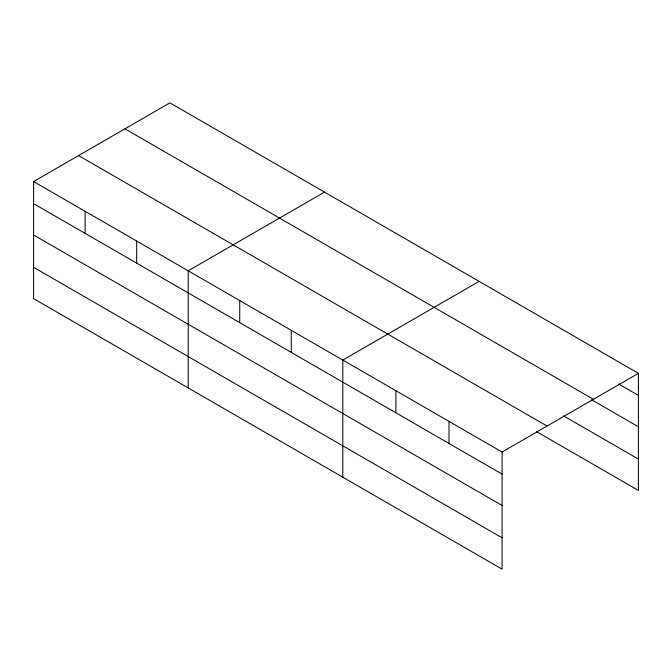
<?xml version="1.0" encoding="UTF-8"?>
<svg xmlns="http://www.w3.org/2000/svg" width="672" height="672" viewBox="0 0 672 672"><rect width="100%" height="100%" fill="white"/><g stroke="black" fill="none" stroke-linecap="round" stroke-linejoin="round"><path stroke-width="1.01" d="M33.6 181.549L502.085 452.029L502.085 569.15L33.6 298.67L33.6 181.549L169.915 102.85L638.4 373.33L638.4 490.451L536.71 431.735M324.517 192.108L188.202 270.808L188.202 387.929M479.119 281.366L342.796 360.066L342.796 477.187M502.085 452.029L638.4 373.33M618.601 383.981L638.4 395.413M124.933 128.822L593.418 399.302M591.604 399.756L638.4 426.77M563.707 415.96L638.4 459.085M78.582 155.585L547.067 426.056M33.6 203.641L502.085 474.113M33.6 234.998L502.085 505.478M33.6 267.313L502.085 537.785M448.988 421.378L448.988 443.461M395.892 390.718L395.892 412.81M291.262 330.313L291.262 352.397M239.736 300.56L239.736 322.644M136.668 241.055L136.668 263.147M85.134 211.302L85.134 233.394"/></g></svg>
